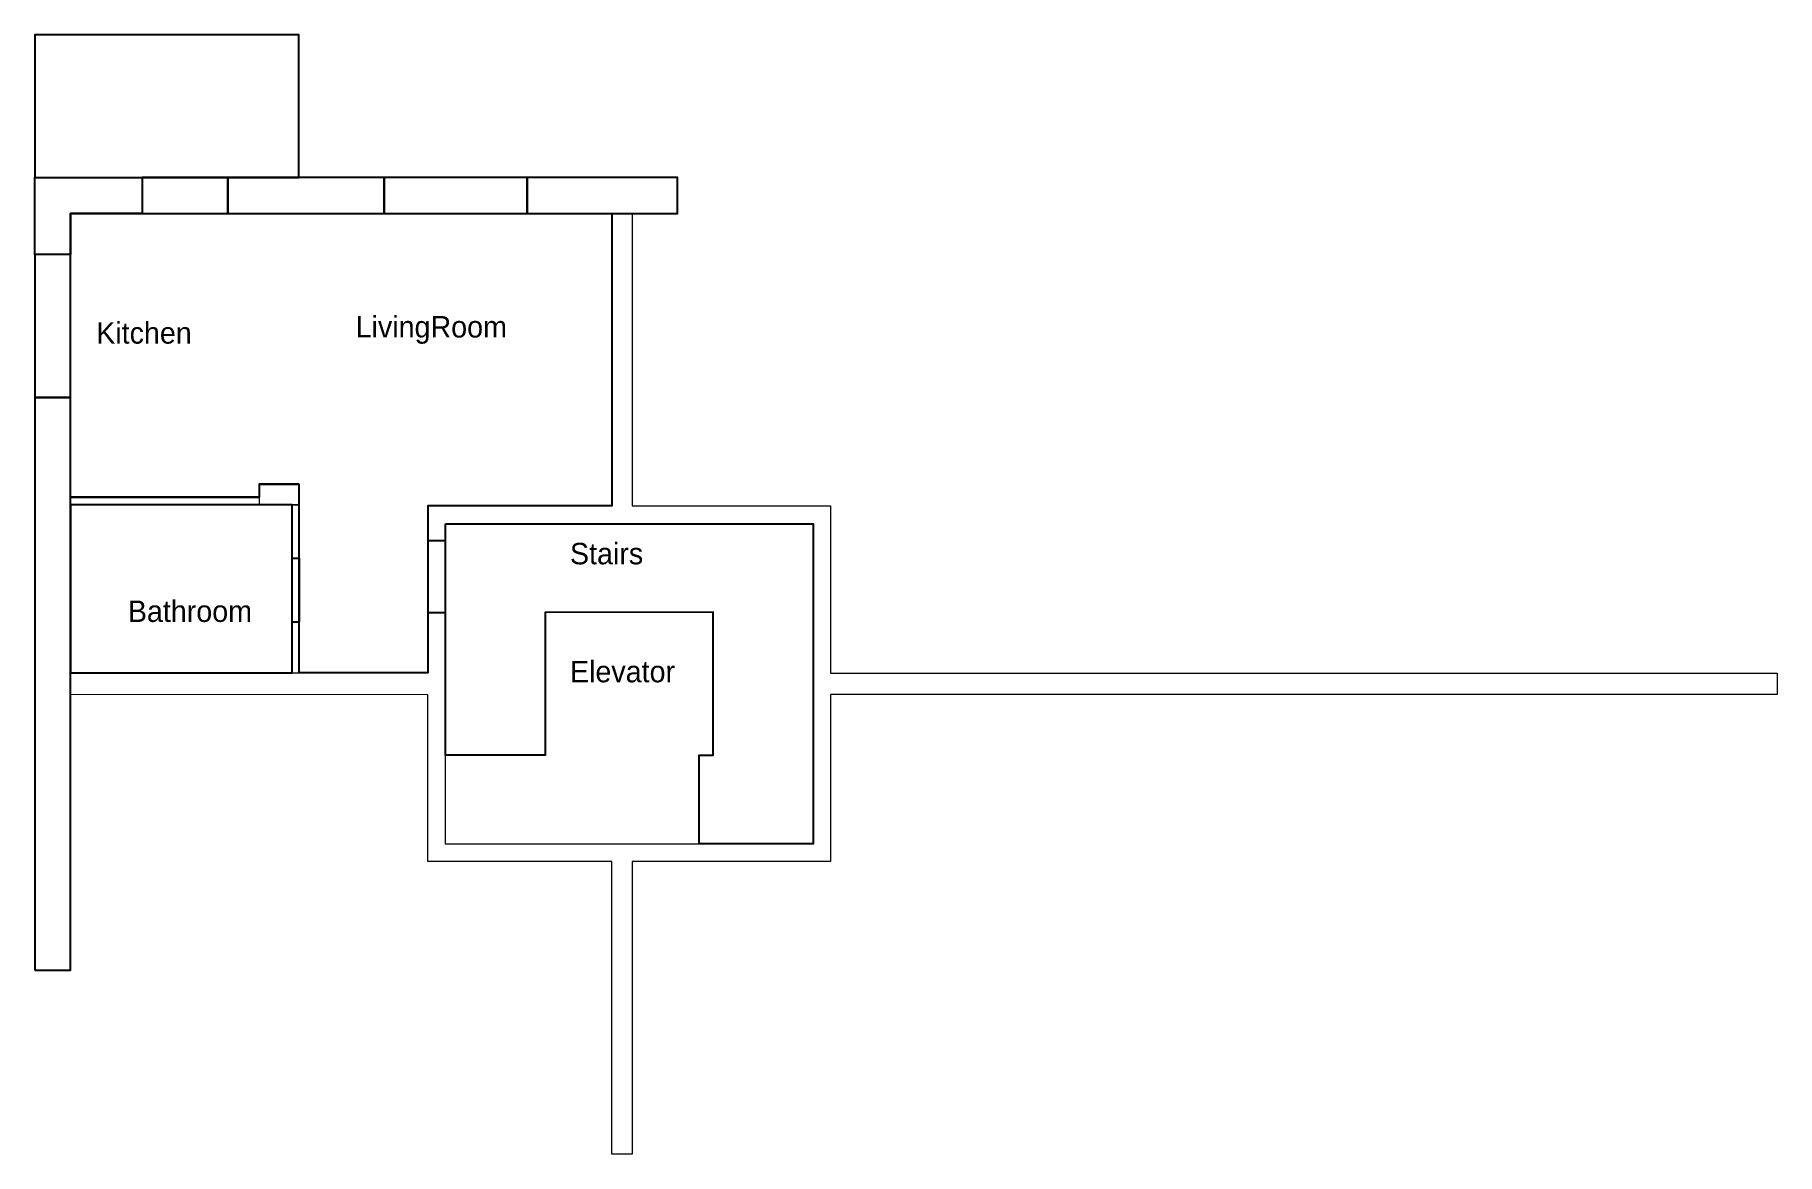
# Model space of a CAD drawing. Header units: metres. Extents: x 0.6 to 25, y 0.7 to 16.3.
import ezdxf

# ---------------------------------------------------------------- set-up
doc = ezdxf.new("R2010")
doc.units = ezdxf.units.M
for name, color, linetype, true_color in [('Layer 06$areas', 200, 'Continuous', 0xd900ff), ('Layer 06$doors', 1, 'Continuous', 0xff0000), ('Layer 06$windows', 4, 'Continuous', 0x00dfff)]:
    doc.layers.add(name, color=color, linetype=linetype, true_color=true_color)
doc.layers.add('Layer 06$textTags1', color=7, linetype='Continuous')
doc.layers.add('Layer 06$walls', color=7, linetype='Continuous')
doc.styles.add('ERSTELLTER_STIL_1', font='')
doc.styles.get('ERSTELLTER_STIL_1').set_extended_font_data('apercu light')

msp = doc.modelspace()

# ---------------------------------------------------------------- linework, layer by layer
at = {"layer": 'Layer 06$areas'}
for points in [[(0.644, 14.341), (4.342, 14.341), (4.342, 16.34), (0.644, 16.34)], [(1.144, 7.404), (4.246, 7.404), (4.246, 9.758), (1.144, 9.758)], [(6.393, 9.493), (11.544, 9.493), (11.544, 5.012), (9.947, 5.012), (9.947, 6.252), (10.142, 6.252), (10.142, 8.253), (7.791, 8.252), (7.791, 6.252), (6.392, 6.253)]]:
    msp.add_lwpolyline(points, close=True, dxfattribs=at)
at = {"layer": 'Layer 06$areas', "extrusion": (1, 2.2327e-07, -1.235e-06)}
for points in [[(10.046, 20.985), (13.839, 0)], [(13.839, 0), (10.046, 20.985)]]:
    msp.add_lwpolyline(points, dxfattribs=at)
at = {"layer": 'Layer 06$areas'}
for points in [[(4.346, 10.046, 20.985), (3.786, 10.046, 20.985), (3.786, 9.866, 20.985), (1.145, 9.866, 0), (1.145, 13.839, 0), (4.346, 13.839, 0)], [(4.346, 13.839, 0), (8.722, 13.839, 0), (8.722, 9.743, 0), (6.148, 9.743, 0), (6.148, 7.407, 0), (4.346, 7.408, 20.985), (4.346, 10.046, 20.985)]]:
    msp.add_polyline3d(points, dxfattribs=at)
at = {"layer": 'Layer 06$doors'}
for points in [[(2.145, 13.84), (3.345, 13.84), (3.345, 14.34), (2.145, 14.34)], [(6.148, 8.252), (6.393, 8.252), (6.393, 9.252), (6.148, 9.252)], [(4.245, 9.013), (4.345, 9.013), (4.345, 8.113), (4.245, 8.113)]]:
    msp.add_lwpolyline(points, close=True, dxfattribs=at)
at = {"layer": 'Layer 06$walls'}
for points in [[(3.345, 13.84), (5.536, 13.84), (5.536, 14.34), (3.345, 14.34)], [(7.536, 13.84), (9.645, 13.84), (9.645, 14.34), (7.536, 14.34)], [(0.645, 3.243), (1.145, 3.243), (1.145, 11.262), (0.645, 11.262)]]:
    msp.add_lwpolyline(points, close=True, dxfattribs=at)
at = {"layer": 'Layer 06$walls', "linetype": 'Continuous', "lineweight": 13}
for points in [[(1.145, 7.403), (6.148, 7.407), (6.148, 9.742), (8.722, 9.742), (8.727, 13.84), (9.007, 13.84), (9.009, 9.742), (11.783, 9.742), (11.783, 7.403), (25.041, 7.403), (25.041, 7.102), (11.783, 7.102), (11.783, 4.762), (9.009, 4.762), (9.009, 0.665), (8.722, 0.665), (8.722, 4.762), (6.148, 4.762), (6.148, 7.098), (1.145, 7.102)], [(4.345, 10.039), (3.785, 10.039), (3.785, 9.759), (4.345, 9.759)], [(3.785, 9.759), (1.144, 9.758), (1.144, 9.858), (3.785, 9.859)], [(4.346, 7.404), (4.345, 9.759), (4.245, 9.759), (4.246, 7.404)], [(6.391, 5.012), (11.544, 5.012), (11.544, 9.493), (6.393, 9.493)]]:
    msp.add_lwpolyline(points, close=True, dxfattribs=at)
at = {"layer": 'Layer 06$walls'}
msp.add_polyline3d([(0.645, 13.262, 20.985), (0.645, 14.34, 20.985), (2.145, 14.34, 20.985), (2.145, 13.84, 20.985), (1.145, 13.84, 0), (1.145, 13.262, 20.985)], close=True, dxfattribs=at)
at = {"layer": 'Layer 06$windows'}
for points in [[(5.536, 13.84), (7.536, 13.84), (7.536, 14.34), (5.536, 14.34)], [(0.645, 11.262), (1.145, 11.262), (1.145, 13.262), (0.645, 13.262)]]:
    msp.add_lwpolyline(points, close=True, dxfattribs=at)

# ---------------------------------------------------------------- texts
at = {"layer": 'Layer 06$textTags1', "lineweight": 13, "char_height": 0.3, "attachment_point": 7, "style": 'ERSTELLTER_STIL_1'}
for s, insert, width in [('Kitchen', (1.503, 12.011), 3.32609), ('LivingRoom', (5.136, 12.011), 4.95), ('Stairs', (8.137, 8.921), 2.70326), ('Bathroom', (1.946, 8.114), 4.16087), ('Elevator', (8.137, 7.269), 3.67174)]:
    msp.add_mtext(s, dxfattribs=dict(at, insert=insert, width=width))

doc.saveas('drawing.dxf')
